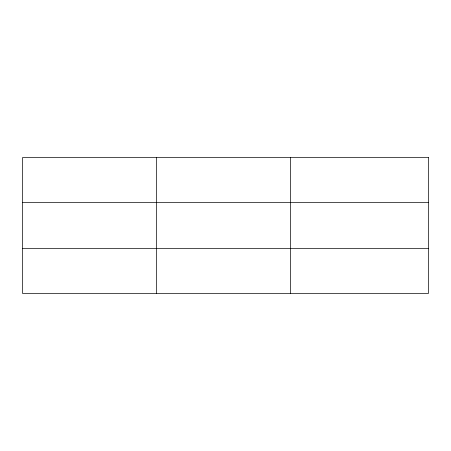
<?xml version="1.0" encoding="UTF-8"?>
<svg xmlns="http://www.w3.org/2000/svg" width="451" height="451" viewBox="0 0 451 451"><rect width="100%" height="100%" fill="white"/><g stroke="black" fill="none" stroke-linecap="round" stroke-linejoin="round"><path stroke-width="0.68" d="M156.497 293.438L156.497 157.562M290.444 293.438L290.444 157.562M22.55 202.403L428.45 202.403M22.55 248.597L428.45 248.597M428.45 157.562L428.45 293.438L22.55 293.438L22.55 157.562L428.45 157.562"/></g></svg>
